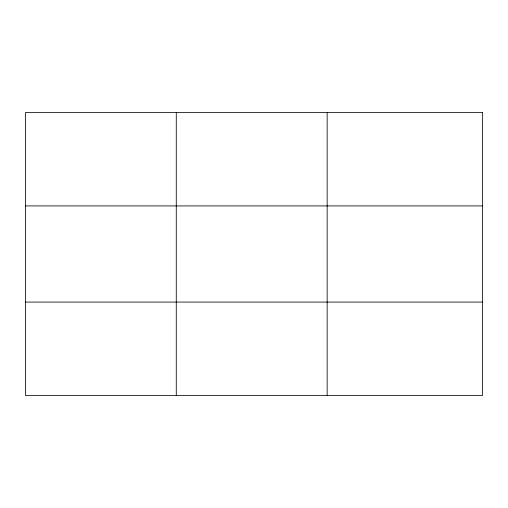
<?xml version="1.0" encoding="UTF-8"?>
<svg xmlns="http://www.w3.org/2000/svg" width="508" height="508" viewBox="0 0 508 508"><rect width="100%" height="100%" fill="white"/><g stroke="black" fill="none" stroke-linecap="round" stroke-linejoin="round"><path stroke-width="0.76" d="M176.276 112.611L176.276 395.389M327.152 112.611L327.152 395.389M25.4 205.924L482.6 205.924M25.4 302.076L482.6 302.076M482.6 112.611L482.6 395.389L25.4 395.389L25.4 112.611L482.6 112.611"/></g></svg>
